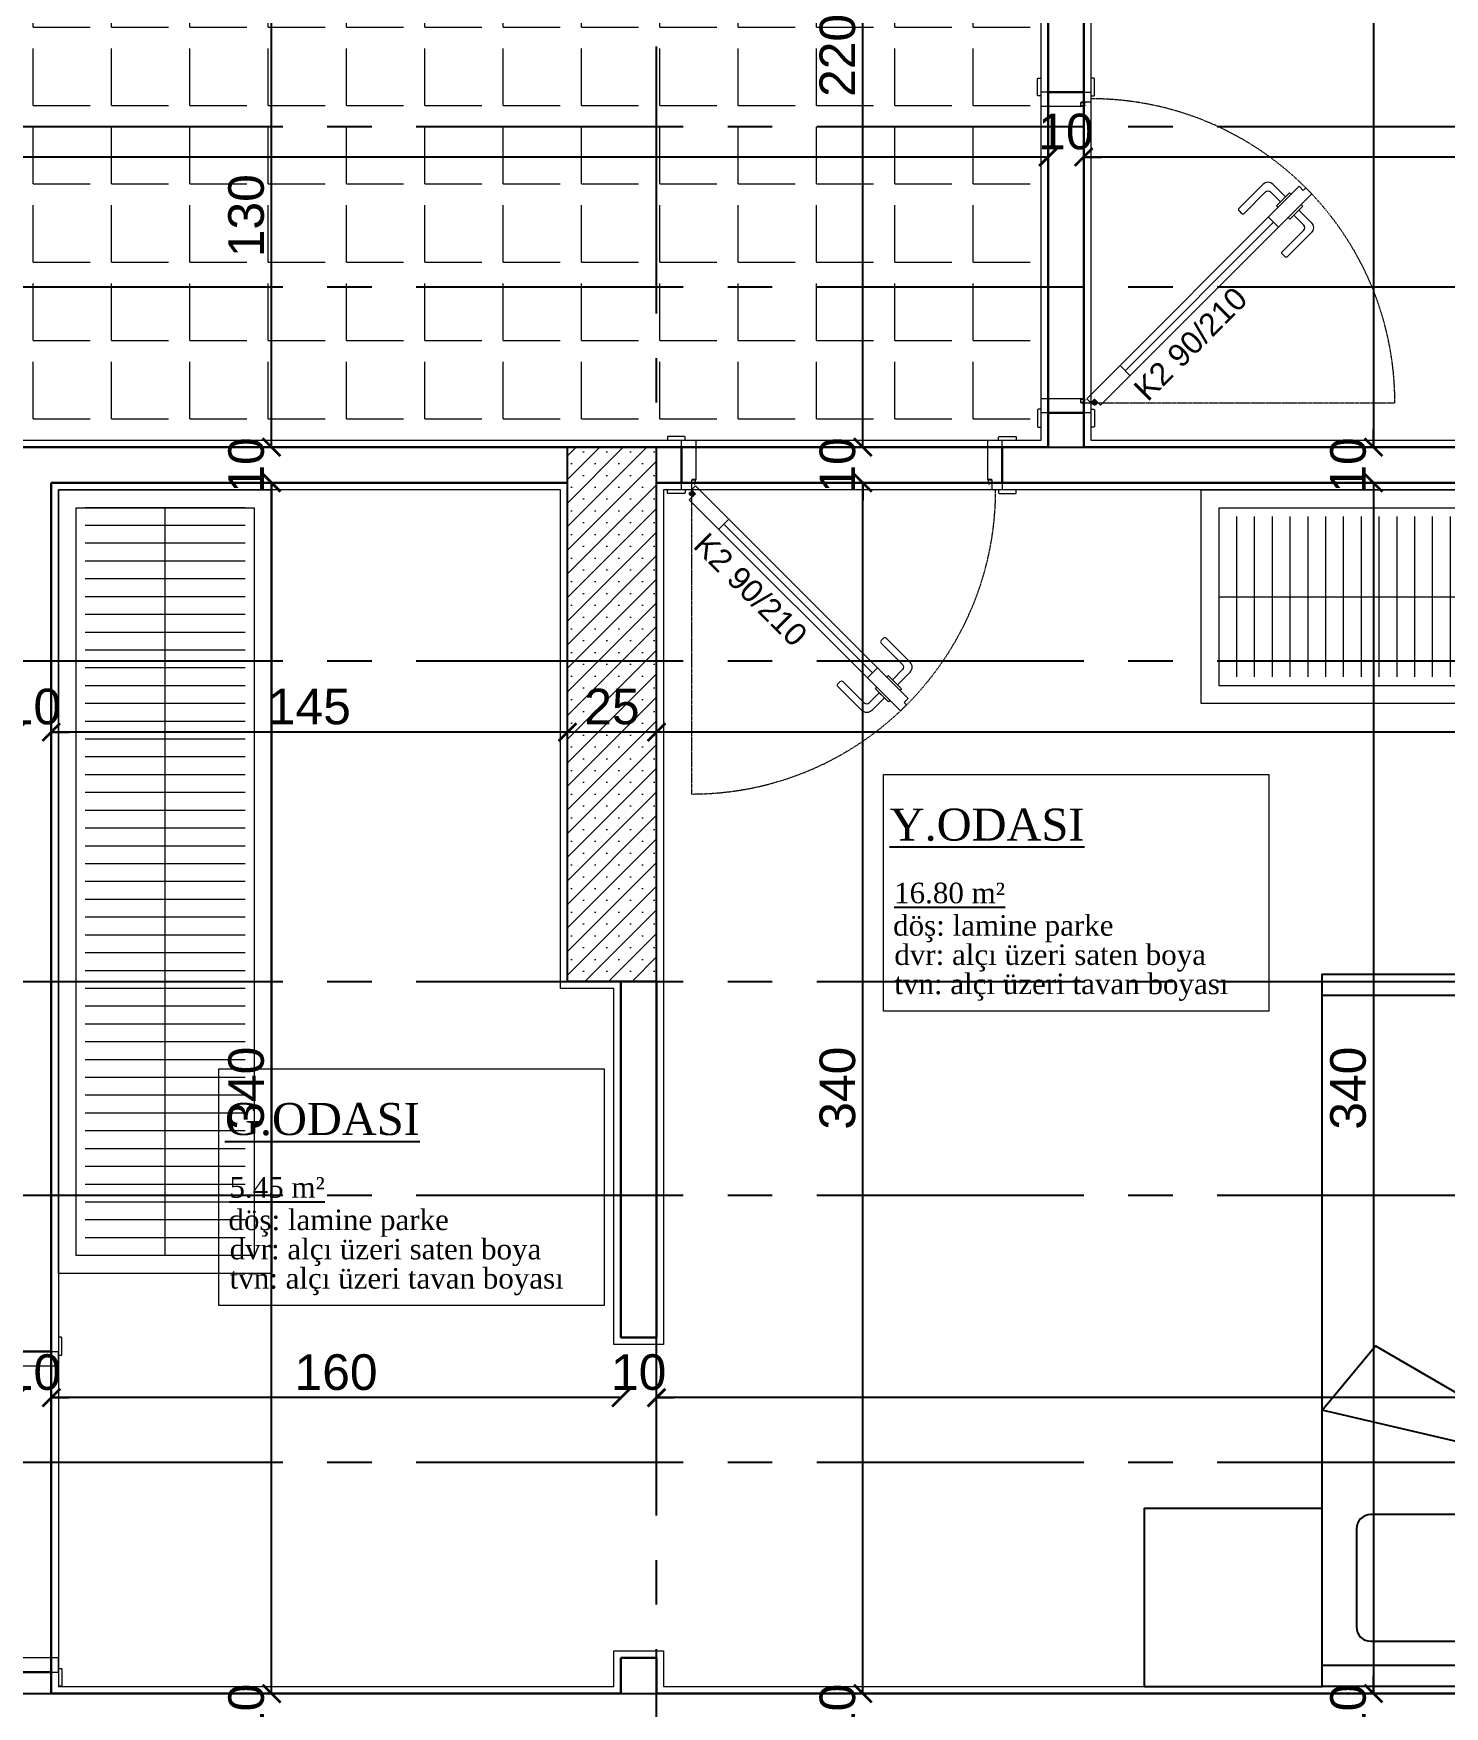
# Model space of a CAD drawing. Header units: millimetres. Extents: x 2778 to 13672, y 1832 to 5175.
# Drawn here: x 12686.2 to 13082.5, y 3661.6 to 4131.4 of the extents above; entities that cross this region are included whole.
import ezdxf

# ---------------------------------------------------------------- set-up
doc = ezdxf.new("R2010")
doc.units = ezdxf.units.MM
for name, pattern in [('CENTER2', [112.5, 75, -12.5, 12.5, -12.5]), ('DASHDOT2', [12.7, 6.35, -3.175, 0, -3.175]), ('DOTX2', [0.5, 0, -0.5])]:
    doc.linetypes.add(name, pattern=pattern)
for name, color, linetype in [('7-DCR-FRN', 8, 'Continuous'), ('Panel', 7, 'Continuous'), ('Yazi', 7, 'Continuous')]:
    doc.layers.add(name, color=color, linetype=linetype)
for name, color, linetype, lineweight in [('aks', 251, 'DASHDOT2', 35), ('duvar', 232, 'Continuous', 30), ('ince', 37, 'Continuous', 0), ('iz', 1, 'DOTX2', 20), ('kapı', 3, 'Continuous', 18), ('sıva iç', 21, 'Continuous', 0), ('yazı', 11, 'Continuous', 20), ('z - tarama', 251, 'Continuous', 18), ('ölçü dış', 192, 'Continuous', 20), ('ÖLÇÜ İÇ', 7, 'Continuous', 9)]:
    doc.layers.add(name, color=color, linetype=linetype, lineweight=lineweight)
doc.styles.get("Standard").update_dxf_attribs({"font": 'arial.ttf'})
doc.styles.add('Times roman', font='times.ttf')
doc.dimstyles.new('zulay iç ölçü', dxfattribs={"dimtxt": 10, "dimasz": 5, "dimexe": 0.18, "dimexo": 0, "dimgap": 2, "dimtad": 3, "dimdec": 0, "dimzin": 0, "dimdsep": 46, "dimtxsty": 'Standard', "dimblk": 'ARCHTICK', "dimcen": 0.09, "dimse1": 1, "dimse2": 1, "dimadec": 0, "dimazin": 0, "dimtfac": 1, "dimtdec": 0, "dimtix": 1, "dimtofl": 0, "dimtmove": 0, "dimatfit": 3, "dimldrblk": 'ARCHTICK', "dimfxl": 1, "dimtolj": 1, "dimtzin": 0, "dimarcsym": 0})

# ---------------------------------------------------------------- blocks, each defined once
blk = doc.blocks.new('IDE941Entity3389')
at = {"layer": 'Panel', "linetype": 'Continuous', "lineweight": 5}
h = blk.add_hatch(dxfattribs=at)
h.set_pattern_fill('SACNCR', color=163, scale=50, style=0)
h.set_pattern_definition([(45, (0, 0), (-3.314563, 3.314563), []), (45, (3.3146, 0), (-3.314563, 3.314563), [0, -4.6875])])
h.paths.add_polyline_path([(4180, 1375), (4180, 1525), (4205, 1525), (4205, 1375)])
blk = doc.blocks.new('IDE941Entity3390')
at = {"layer": 'Panel', "color": 164, "linetype": 'Continuous', "lineweight": -3}
blk.add_lwpolyline([(4205, 1375), (4180, 1375)], dxfattribs=at)
blk = doc.blocks.new('IDE941Entity3391')
at = {"layer": 'Panel', "color": 164, "linetype": 'Continuous', "lineweight": -3}
blk.add_lwpolyline([(4205, 1375), (4205, 1525)], dxfattribs=at)
blk = doc.blocks.new('IDE941Entity3392')
at = {"layer": 'Panel', "color": 164, "linetype": 'Continuous', "lineweight": -3}
blk.add_lwpolyline([(4205, 1525), (4180, 1525)], dxfattribs=at)
blk = doc.blocks.new('IDE941Entity3393')
at = {"layer": 'Panel', "color": 164, "linetype": 'Continuous', "lineweight": -3}
blk.add_lwpolyline([(4180, 1375), (4180, 1525)], dxfattribs=at)
blk = doc.blocks.new('sadsfsfsf')
at = {"layer": 'ince'}
for p, q in [((0.7, 0), (-0.7, 0)), ((0, 0.7), (0, -0.7))]:
    blk.add_line(p, q, dxfattribs=at)
for radius in [0.6, 0.45]:
    blk.add_circle((0, 0), radius, dxfattribs=at)
blk = doc.blocks.new('eddeded')
at = {"layer": 'duvar'}
for p, q in [((-48.21, 54.38), (-38.21, 54.38)), ((-48.21, -35.62), (-38.21, -35.62))]:
    blk.add_line(p, q, dxfattribs=at)
at = {"layer": 'ince'}
blk.add_line((-26.6, -23.78), (15.13, 17.96), dxfattribs=at)
for points in [[(-50.21, 53.38), (-50.96, 53.38, -0.414214), (-51.21, 53.63), (-51.21, 58.13, -0.414214), (-50.96, 58.38), (-50.21, 58.38)], [(-36.21, 53.38), (-35.46, 53.38, 0.414214), (-35.21, 53.63), (-35.21, 58.13, 0.414214), (-35.46, 58.38), (-36.21, 58.38)], [(-50.21, -34.62), (-50.96, -34.62, 0.414214), (-51.21, -34.87), (-51.21, -39.37, 0.414214), (-50.96, -39.62), (-50.21, -39.62)], [(-36.21, -34.62), (-35.46, -34.62, -0.414214), (-35.21, -34.87), (-35.21, -39.37, -0.414214), (-35.46, -39.62), (-36.21, -39.62)]]:
    blk.add_lwpolyline(points, format="xyb", dxfattribs=at)
for points in [[(-39.11, 51.33), (-39.11, 50.38), (-37.81, 50.68), (-37.81, 50.81, -0.112206), (-37.91, 50.76), (-38.72, 50.57, -0.482314), (-39.02, 50.82), (-39.02, 51.24, -0.414214), (-38.77, 51.49), (-37.97, 51.49, -0.170049), (-37.81, 51.43), (-37.81, 51.58), (-38.86, 51.58, 0.414214)], [(17.08, 23.59), (18.49, 25), (14.96, 28.54, 0.414214), (12.13, 28.54), (5.41, 21.82, 0.414214), (5.41, 21.11), (6.12, 20.4, 0.414214), (6.83, 20.4), (12.84, 26.41, -0.414214), (14.25, 26.41)], [(20.76, 19.91), (22.17, 21.32), (25.71, 17.79, -0.414214), (25.71, 14.96), (18.99, 8.24, -0.414214), (18.28, 8.24), (17.58, 8.95, -0.414214), (17.58, 9.66), (23.59, 15.67, 0.414214), (23.59, 17.08)], [(-39.11, -31.62), (-39.11, -32.57, 0.414214), (-38.86, -32.82), (-37.81, -32.82), (-37.81, -32.67, -0.170049), (-37.97, -32.73), (-38.77, -32.73, -0.414214), (-39.02, -32.48), (-39.02, -32.06, -0.482314), (-38.72, -31.81), (-37.91, -32, -0.112206), (-37.81, -32.05), (-37.81, -31.92)]]:
    blk.add_lwpolyline(points, format="xyb", close=True, dxfattribs=at)
for points in [[(20.04, 25.7), (19.62, 26.12), (15.96, 22.47), (16.38, 22.04)], [(22.87, 22.87), (23.29, 22.44), (19.64, 18.79), (19.21, 19.21)]]:
    blk.add_lwpolyline(points, dxfattribs=at)
at = {"layer": 'iz', "ltscale": 0.1}
for p, q in [((-48.21, -35.62), (-48.21, 54.38)), ((-38.21, -35.62), (-38.21, 54.38)), ((-36.21, -32.82), (49.19, -32.82))]:
    blk.add_line(p, q, dxfattribs=at)
blk.add_arc((-36.22, -32.83), 85.41, 0.0042, 89.9958, dxfattribs=at)
at = {"layer": 'kapı'}
for p, q in [((13.72, 19.37), (16.54, 16.54)), ((-28.02, -22.36), (-25.19, -25.19))]:
    blk.add_line(p, q, dxfattribs=at)
for points in [[(-36.21, 54.38), (-36.21, 51.58), (-38.86, 51.58, 0.414214), (-39.11, 51.33), (-39.11, 50.38), (-50.21, 50.38), (-50.21, 54.38)], [(-50.21, -35.62), (-50.21, -31.62), (-39.11, -31.62), (-39.11, -32.57, 0.414214), (-38.86, -32.82), (-36.21, -32.82), (-36.21, -35.62), (-36.21, -35.62)]]:
    blk.add_lwpolyline(points, format="xyb", dxfattribs=at)
blk.add_lwpolyline([(-36.21, -32.82), (-35.15, -31.76), (-33.46, -33.46), (25.87, 25.87), (24.17, 27.57), (23.47, 26.86), (22.33, 27.99), (-37.35, -31.69), (-36.21, -32.82)], dxfattribs=at)
at = {"layer": 'sıva iç'}
for p, q in [((-48.21, 54.38), (-50.21, 54.38)), ((-38.21, 54.38), (-36.21, 54.38)), ((-48.21, -35.62), (-50.21, -35.62)), ((-36.21, -35.62), (-38.21, -35.62))]:
    blk.add_line(p, q, dxfattribs=at)
at = {"layer": 'ölçü dış'}
blk.add_line((-38.21, -35.62), (-48.21, -35.62), dxfattribs=at)
at = {"layer": 'ince', "rotation": 90}
blk.add_blockref('sadsfsfsf', (-35.15, -32.82), dxfattribs=at)
at = {"layer": 'yazı'}
blk.add_text('K2 90/210', height=6.328, rotation=45, dxfattribs=at).set_placement((-20.24, -32.71))
blk = doc.blocks.new('*U31')
at = {"layer": '7-DCR-FRN'}
for points in [[(-80, 100), (-130, 100), (-130, 50), (-80, 50)], [(80, 100), (80, 94), (-80, 94), (-80, 100)], [(-80, 100), (80, 100), (80, -100), (-80, -100)], [(-80, 100), (80, 100), (80, -100), (-80, -100)], [(130, 100), (80, 100), (80, 50), (130, 50)], [(-80, -94), (80, -94), (80, -100), (-80, -100)]]:
    blk.add_lwpolyline(points, close=True, dxfattribs=at)
for points in [[(-70.38, 83.3, -0.414214), (-66.38, 87.3), (-8.34, 87.3, -0.414214), (-4.34, 83.3), (-4.34, 55.74, -0.414214), (-8.34, 51.74), (-66.38, 51.74, -0.414214), (-70.38, 55.74)], [(70.38, 83.3, 0.414214), (66.38, 87.3), (8.34, 87.3, 0.414214), (4.34, 83.3), (4.34, 55.74, 0.414214), (8.34, 51.74), (66.38, 51.74, 0.414214), (70.38, 55.74)]]:
    blk.add_lwpolyline(points, format="xyb", close=True, dxfattribs=at)
blk.add_lwpolyline([(-4.31, 39.62), (-65, 4.38), (-80, 22.38), (-6.26, 39.62), (6.26, 39.62), (80, 22.38), (65, 4.38), (4.31, 39.62)], dxfattribs=at)
blk = doc.blocks.new('*U44')
at = {"layer": '7-DCR-FRN', "lineweight": 9}
blk.add_line((215, 30), (5, 30), dxfattribs=at)
for points in [[(220, 60), (220, 0), (0, 0), (0, 60)], [(215, 55), (215, 5), (5, 5), (5, 55)]]:
    blk.add_lwpolyline(points, close=True, dxfattribs=at)
for points in [[(5, 52.5), (5, 7.5)], [(5, 52.5), (5, 7.5)], [(5, 52.5), (5, 7.5)], [(10, 52.5), (10, 7.5)], [(10, 52.5), (10, 7.5)], [(15, 52.5), (15, 7.5)], [(15, 52.5), (15, 7.5)], [(20, 52.5), (20, 7.5)], [(20, 52.5), (20, 7.5)], [(25, 52.5), (25, 7.5)], [(25, 52.5), (25, 7.5)], [(30, 52.5), (30, 7.5)], [(30, 52.5), (30, 7.5)], [(35, 52.5), (35, 7.5)], [(35, 52.5), (35, 7.5)], [(40, 52.5), (40, 7.5)], [(40, 52.5), (40, 7.5)], [(45, 52.5), (45, 7.5)], [(45, 52.5), (45, 7.5)], [(50, 52.5), (50, 7.5)], [(50, 52.5), (50, 7.5)], [(55, 52.5), (55, 7.5)], [(60, 52.5), (60, 7.5)], [(65, 52.5), (65, 7.5)], [(70, 52.5), (70, 7.5)], [(75, 52.5), (75, 7.5)], [(80, 52.5), (80, 7.5)], [(85, 52.5), (85, 7.5)], [(90, 52.5), (90, 7.5)], [(95, 52.5), (95, 7.5)], [(100, 52.5), (100, 7.5)], [(105, 52.5), (105, 7.5)], [(110, 52.5), (110, 7.5)], [(115, 52.5), (115, 7.5)], [(120, 52.5), (120, 7.5)], [(125, 52.5), (125, 7.5)], [(130, 52.5), (130, 7.5)], [(135, 52.5), (135, 7.5)], [(140, 52.5), (140, 7.5)], [(145, 52.5), (145, 7.5)], [(150, 52.5), (150, 7.5)], [(155, 52.5), (155, 7.5)], [(160, 52.5), (160, 7.5)], [(165, 52.5), (165, 7.5)], [(170, 52.5), (170, 7.5)], [(175, 52.5), (175, 7.5)], [(180, 52.5), (180, 7.5)], [(185, 52.5), (185, 7.5)], [(190, 52.5), (190, 7.5)], [(195, 52.5), (195, 7.5)], [(200, 52.5), (200, 7.5)], [(205, 52.5), (205, 7.5)], [(210, 52.5), (210, 7.5)], [(215, 52.5), (215, 7.5)], [(220, 52.5), (220, 7.5)]]:
    blk.add_lwpolyline(points, dxfattribs=at)
blk = doc.blocks.new('_ArchTick')
at = {"color": 0, "linetype": 'ByBlock', "const_width": 0.15}
blk.add_lwpolyline([(-0.5, -0.5), (0.5, 0.5)], dxfattribs=at)
blk = doc.blocks.new('*D3173')
at = {"layer": 'Defpoints', "color": 0, "transparency": 16777216}
for p in [(12753.06, 3665.23), (12753.06, 3665.23), (12753.06, 3655.23)]:
    blk.add_point(p, dxfattribs=at)
at = {"layer": 'ÖLÇÜ İÇ', "color": 0, "lineweight": -2, "transparency": 16777216}
for p, q in [((12753.06, 3665.23), (12753.06, 3670.23)), ((12753.06, 3655.23), (12753.06, 3650.23))]:
    blk.add_line(p, q, dxfattribs=at)
at = {"layer": 'ÖLÇÜ İÇ', "color": 0, "lineweight": -2, "transparency": 16777216, "xscale": 5, "yscale": 5, "zscale": 5}
for p, rotation in [((12753.06, 3665.23), 270), ((12753.06, 3655.23), 90)]:
    blk.add_blockref('_ArchTick', p, dxfattribs=dict(at, rotation=rotation))
at = {"layer": 'ÖLÇÜ İÇ', "color": 0, "transparency": 16777216, "insert": (12745.96, 3660.23), "char_height": 10, "attachment_point": 5, "rotation": 90}
blk.add_mtext('\\A1;10', dxfattribs=at)
blk = doc.blocks.new('*D3174')
at = {"layer": 'Defpoints', "color": 0, "transparency": 16777216}
for p in [(12753.06, 4005.23), (12753.06, 4005.23), (12753.06, 3665.23)]:
    blk.add_point(p, dxfattribs=at)
at = {"layer": 'ÖLÇÜ İÇ', "color": 0, "lineweight": -2, "transparency": 16777216}
blk.add_line((12753.06, 3665.23), (12753.06, 4005.23), dxfattribs=at)
at = {"layer": 'ÖLÇÜ İÇ', "color": 0, "lineweight": -2, "transparency": 16777216, "xscale": 5, "yscale": 5, "zscale": 5}
for p, rotation in [((12753.06, 4005.23), 90), ((12753.06, 3665.23), 270)]:
    blk.add_blockref('_ArchTick', p, dxfattribs=dict(at, rotation=rotation))
at = {"layer": 'ÖLÇÜ İÇ', "color": 0, "transparency": 16777216, "insert": (12745.95, 3835.23), "char_height": 10, "attachment_point": 5, "rotation": 90}
blk.add_mtext('\\A1;340', dxfattribs=at)
blk = doc.blocks.new('*D3175')
at = {"layer": 'Defpoints', "color": 0, "transparency": 16777216}
for p in [(12753.06, 4015.23), (12753.06, 4015.23), (12753.06, 4005.23)]:
    blk.add_point(p, dxfattribs=at)
at = {"layer": 'ÖLÇÜ İÇ', "color": 0, "lineweight": -2, "transparency": 16777216}
for p, q in [((12753.06, 4015.23), (12753.06, 4020.23)), ((12753.06, 4005.23), (12753.06, 4000.23))]:
    blk.add_line(p, q, dxfattribs=at)
at = {"layer": 'ÖLÇÜ İÇ', "color": 0, "lineweight": -2, "transparency": 16777216, "xscale": 5, "yscale": 5, "zscale": 5}
for p, rotation in [((12753.06, 4015.23), 270), ((12753.06, 4005.23), 90)]:
    blk.add_blockref('_ArchTick', p, dxfattribs=dict(at, rotation=rotation))
at = {"layer": 'ÖLÇÜ İÇ', "color": 0, "transparency": 16777216, "insert": (12745.96, 4010.23), "char_height": 10, "attachment_point": 5, "rotation": 90}
blk.add_mtext('\\A1;10', dxfattribs=at)
blk = doc.blocks.new('*D3176')
at = {"layer": 'Defpoints', "color": 0, "transparency": 16777216}
for p in [(12753.06, 4145.23), (12753.06, 4145.23), (12753.06, 4015.23)]:
    blk.add_point(p, dxfattribs=at)
at = {"layer": 'ÖLÇÜ İÇ', "color": 0, "lineweight": -2, "transparency": 16777216}
blk.add_line((12753.06, 4015.23), (12753.06, 4145.23), dxfattribs=at)
at = {"layer": 'ÖLÇÜ İÇ', "color": 0, "lineweight": -2, "transparency": 16777216, "xscale": 5, "yscale": 5, "zscale": 5}
for p, rotation in [((12753.06, 4145.23), 90), ((12753.06, 4015.23), 270)]:
    blk.add_blockref('_ArchTick', p, dxfattribs=dict(at, rotation=rotation))
at = {"layer": 'ÖLÇÜ İÇ', "color": 0, "transparency": 16777216, "insert": (12745.95, 4080.23), "char_height": 10, "attachment_point": 5, "rotation": 90}
blk.add_mtext('\\A1;130', dxfattribs=at)
blk = doc.blocks.new('*D3182')
at = {"layer": 'Defpoints', "color": 0, "transparency": 16777216}
for p in [(12918.55, 3665.23), (12919.14, 3665.23), (12918.55, 3655.23)]:
    blk.add_point(p, dxfattribs=at)
at = {"layer": 'ÖLÇÜ İÇ', "color": 0, "lineweight": -2, "transparency": 16777216}
for p, q in [((12919.14, 3665.23), (12919.14, 3670.23)), ((12919.14, 3655.23), (12919.14, 3650.23))]:
    blk.add_line(p, q, dxfattribs=at)
at = {"layer": 'ÖLÇÜ İÇ', "color": 0, "lineweight": -2, "transparency": 16777216, "xscale": 5, "yscale": 5, "zscale": 5}
for p, rotation in [((12919.14, 3665.23), 270), ((12919.14, 3655.23), 90)]:
    blk.add_blockref('_ArchTick', p, dxfattribs=dict(at, rotation=rotation))
at = {"layer": 'ÖLÇÜ İÇ', "color": 0, "transparency": 16777216, "insert": (12912.04, 3660.23), "char_height": 10, "attachment_point": 5, "rotation": 90}
blk.add_mtext('\\A1;10', dxfattribs=at)
blk = doc.blocks.new('*D3183')
at = {"layer": 'Defpoints', "color": 0, "transparency": 16777216}
for p in [(12919.14, 4005.23), (12919.14, 4005.23), (12918.55, 3665.23)]:
    blk.add_point(p, dxfattribs=at)
at = {"layer": 'ÖLÇÜ İÇ', "color": 0, "lineweight": -2, "transparency": 16777216}
blk.add_line((12919.14, 3665.23), (12919.14, 4005.23), dxfattribs=at)
at = {"layer": 'ÖLÇÜ İÇ', "color": 0, "lineweight": -2, "transparency": 16777216, "xscale": 5, "yscale": 5, "zscale": 5}
for p, rotation in [((12919.14, 4005.23), 90), ((12919.14, 3665.23), 270)]:
    blk.add_blockref('_ArchTick', p, dxfattribs=dict(at, rotation=rotation))
at = {"layer": 'ÖLÇÜ İÇ', "color": 0, "transparency": 16777216, "insert": (12912.04, 3835.23), "char_height": 10, "attachment_point": 5, "rotation": 90}
blk.add_mtext('\\A1;340', dxfattribs=at)
blk = doc.blocks.new('*D3184')
at = {"layer": 'Defpoints', "color": 0, "transparency": 16777216}
for p in [(12919.14, 4015.23), (12919.14, 4015.23), (12919.14, 4005.23)]:
    blk.add_point(p, dxfattribs=at)
at = {"layer": 'ÖLÇÜ İÇ', "color": 0, "lineweight": -2, "transparency": 16777216}
for p, q in [((12919.14, 4015.23), (12919.14, 4020.23)), ((12919.14, 4005.23), (12919.14, 4000.23))]:
    blk.add_line(p, q, dxfattribs=at)
at = {"layer": 'ÖLÇÜ İÇ', "color": 0, "lineweight": -2, "transparency": 16777216, "xscale": 5, "yscale": 5, "zscale": 5}
for p, rotation in [((12919.14, 4015.23), 270), ((12919.14, 4005.23), 90)]:
    blk.add_blockref('_ArchTick', p, dxfattribs=dict(at, rotation=rotation))
at = {"layer": 'ÖLÇÜ İÇ', "color": 0, "transparency": 16777216, "insert": (12912.04, 4010.23), "char_height": 10, "attachment_point": 5, "rotation": 90}
blk.add_mtext('\\A1;10', dxfattribs=at)
blk = doc.blocks.new('*D3185')
at = {"layer": 'Defpoints', "color": 0, "transparency": 16777216}
for p in [(12919.14, 4235.23), (12919.14, 4235.23), (12919.14, 4015.23)]:
    blk.add_point(p, dxfattribs=at)
at = {"layer": 'ÖLÇÜ İÇ', "color": 0, "lineweight": -2, "transparency": 16777216}
blk.add_line((12919.14, 4015.23), (12919.14, 4235.23), dxfattribs=at)
at = {"layer": 'ÖLÇÜ İÇ', "color": 0, "lineweight": -2, "transparency": 16777216, "xscale": 5, "yscale": 5, "zscale": 5}
for p, rotation in [((12919.14, 4235.23), 90), ((12919.14, 4015.23), 270)]:
    blk.add_blockref('_ArchTick', p, dxfattribs=dict(at, rotation=rotation))
at = {"layer": 'ÖLÇÜ İÇ', "color": 0, "transparency": 16777216, "insert": (12912.04, 4125.23), "char_height": 10, "attachment_point": 5, "rotation": 90}
blk.add_mtext('\\A1;220', dxfattribs=at)
blk = doc.blocks.new('*D3192')
at = {"layer": 'Defpoints', "color": 0, "transparency": 16777216}
for p in [(13062.57, 4345.23), (13062.57, 4015.23), (13062.57, 4015.23)]:
    blk.add_point(p, dxfattribs=at)
at = {"layer": 'ÖLÇÜ İÇ', "color": 0, "lineweight": -2, "transparency": 16777216}
blk.add_line((13062.57, 4345.23), (13062.57, 4015.23), dxfattribs=at)
at = {"layer": 'ÖLÇÜ İÇ', "color": 0, "lineweight": -2, "transparency": 16777216, "xscale": 5, "yscale": 5, "zscale": 5}
for p, rotation in [((13062.57, 4345.23), 90), ((13062.57, 4015.23), 270)]:
    blk.add_blockref('_ArchTick', p, dxfattribs=dict(at, rotation=rotation))
at = {"layer": 'ÖLÇÜ İÇ', "color": 0, "transparency": 16777216, "insert": (13055.46, 4180.23), "char_height": 10, "attachment_point": 5, "rotation": 90}
blk.add_mtext('\\A1;330', dxfattribs=at)
blk = doc.blocks.new('*D3193')
at = {"layer": 'Defpoints', "color": 0, "transparency": 16777216}
for p in [(13062.57, 4015.23), (13062.57, 4005.23), (13062.57, 4005.23)]:
    blk.add_point(p, dxfattribs=at)
at = {"layer": 'ÖLÇÜ İÇ', "color": 0, "lineweight": -2, "transparency": 16777216}
for p, q in [((13062.57, 4015.23), (13062.57, 4020.23)), ((13062.57, 4005.23), (13062.57, 4000.23))]:
    blk.add_line(p, q, dxfattribs=at)
at = {"layer": 'ÖLÇÜ İÇ', "color": 0, "lineweight": -2, "transparency": 16777216, "xscale": 5, "yscale": 5, "zscale": 5}
for p, rotation in [((13062.57, 4015.23), 270), ((13062.57, 4005.23), 90)]:
    blk.add_blockref('_ArchTick', p, dxfattribs=dict(at, rotation=rotation))
at = {"layer": 'ÖLÇÜ İÇ', "color": 0, "transparency": 16777216, "insert": (13055.46, 4010.23), "char_height": 10, "attachment_point": 5, "rotation": 90}
blk.add_mtext('\\A1;10', dxfattribs=at)
blk = doc.blocks.new('*D3194')
at = {"layer": 'Defpoints', "color": 0, "transparency": 16777216}
for p in [(13062.57, 4005.23), (13062.57, 3665.23), (13062.57, 3665.23)]:
    blk.add_point(p, dxfattribs=at)
at = {"layer": 'ÖLÇÜ İÇ', "color": 0, "lineweight": -2, "transparency": 16777216}
blk.add_line((13062.57, 4005.23), (13062.57, 3665.23), dxfattribs=at)
at = {"layer": 'ÖLÇÜ İÇ', "color": 0, "lineweight": -2, "transparency": 16777216, "xscale": 5, "yscale": 5, "zscale": 5}
for p, rotation in [((13062.57, 4005.23), 90), ((13062.57, 3665.23), 270)]:
    blk.add_blockref('_ArchTick', p, dxfattribs=dict(at, rotation=rotation))
at = {"layer": 'ÖLÇÜ İÇ', "color": 0, "transparency": 16777216, "insert": (13055.46, 3835.23), "char_height": 10, "attachment_point": 5, "rotation": 90}
blk.add_mtext('\\A1;340', dxfattribs=at)
blk = doc.blocks.new('*D3195')
at = {"layer": 'Defpoints', "color": 0, "transparency": 16777216}
for p in [(13062.57, 3665.23), (13062.57, 3655.23), (13062.57, 3655.23)]:
    blk.add_point(p, dxfattribs=at)
at = {"layer": 'ÖLÇÜ İÇ', "color": 0, "lineweight": -2, "transparency": 16777216}
for p, q in [((13062.57, 3665.23), (13062.57, 3670.23)), ((13062.57, 3655.23), (13062.57, 3650.23))]:
    blk.add_line(p, q, dxfattribs=at)
at = {"layer": 'ÖLÇÜ İÇ', "color": 0, "lineweight": -2, "transparency": 16777216, "xscale": 5, "yscale": 5, "zscale": 5}
for p, rotation in [((13062.57, 3665.23), 270), ((13062.57, 3655.23), 90)]:
    blk.add_blockref('_ArchTick', p, dxfattribs=dict(at, rotation=rotation))
at = {"layer": 'ÖLÇÜ İÇ', "color": 0, "transparency": 16777216, "insert": (13055.46, 3660.23), "char_height": 10, "attachment_point": 5, "rotation": 90}
blk.add_mtext('\\A1;10', dxfattribs=at)
blk = doc.blocks.new('*D3197')
at = {"layer": 'Defpoints', "color": 0, "transparency": 16777216}
for p in [(12861.17, 3765.23), (12861.17, 3748.33), (13366.17, 3748.33)]:
    blk.add_point(p, dxfattribs=at)
at = {"layer": 'ÖLÇÜ İÇ', "color": 0, "lineweight": -2, "transparency": 16777216}
blk.add_line((13366.17, 3748.33), (12861.17, 3748.33), dxfattribs=at)
at = {"layer": 'ÖLÇÜ İÇ', "color": 0, "lineweight": -2, "transparency": 16777216, "xscale": 5, "yscale": 5, "zscale": 5, "rotation": 180}
blk.add_blockref('_ArchTick', (12861.17, 3748.33), dxfattribs=at)
at = {"layer": 'ÖLÇÜ İÇ', "color": 0, "lineweight": -2, "transparency": 16777216, "xscale": 5, "yscale": 5, "zscale": 5}
blk.add_blockref('_ArchTick', (13366.17, 3748.33), dxfattribs=at)
at = {"layer": 'ÖLÇÜ İÇ', "color": 0, "transparency": 16777216, "insert": (13113.67, 3755.44), "char_height": 10, "attachment_point": 5}
blk.add_mtext('\\A1;505', dxfattribs=at)
blk = doc.blocks.new('*D3198')
at = {"layer": 'Defpoints', "color": 0, "transparency": 16777216}
for p in [(12851.17, 3765.23), (12861.17, 3765.23), (12851.17, 3748.33)]:
    blk.add_point(p, dxfattribs=at)
at = {"layer": 'ÖLÇÜ İÇ', "color": 0, "lineweight": -2, "transparency": 16777216}
for p, q in [((12851.17, 3748.33), (12846.17, 3748.33)), ((12861.17, 3748.33), (12866.17, 3748.33))]:
    blk.add_line(p, q, dxfattribs=at)
at = {"layer": 'ÖLÇÜ İÇ', "color": 0, "lineweight": -2, "transparency": 16777216, "xscale": 5, "yscale": 5, "zscale": 5}
blk.add_blockref('_ArchTick', (12851.17, 3748.33), dxfattribs=at)
at = {"layer": 'ÖLÇÜ İÇ', "color": 0, "lineweight": -2, "transparency": 16777216, "xscale": 5, "yscale": 5, "zscale": 5, "rotation": 180}
blk.add_blockref('_ArchTick', (12861.17, 3748.33), dxfattribs=at)
at = {"layer": 'ÖLÇÜ İÇ', "color": 0, "transparency": 16777216, "insert": (12856.17, 3755.44), "char_height": 10, "attachment_point": 5}
blk.add_mtext('\\A1;10', dxfattribs=at)
blk = doc.blocks.new('*D3199')
at = {"layer": 'Defpoints', "color": 0, "transparency": 16777216}
for p in [(12851.17, 3765.23), (12691.17, 3748.33), (12691.17, 3748.33)]:
    blk.add_point(p, dxfattribs=at)
at = {"layer": 'ÖLÇÜ İÇ', "color": 0, "lineweight": -2, "transparency": 16777216}
blk.add_line((12851.17, 3748.33), (12691.17, 3748.33), dxfattribs=at)
at = {"layer": 'ÖLÇÜ İÇ', "color": 0, "lineweight": -2, "transparency": 16777216, "xscale": 5, "yscale": 5, "zscale": 5, "rotation": 180}
blk.add_blockref('_ArchTick', (12691.17, 3748.33), dxfattribs=at)
at = {"layer": 'ÖLÇÜ İÇ', "color": 0, "lineweight": -2, "transparency": 16777216, "xscale": 5, "yscale": 5, "zscale": 5}
blk.add_blockref('_ArchTick', (12851.17, 3748.33), dxfattribs=at)
at = {"layer": 'ÖLÇÜ İÇ', "color": 0, "transparency": 16777216, "insert": (12771.17, 3755.44), "char_height": 10, "attachment_point": 5}
blk.add_mtext('\\A1;160', dxfattribs=at)
blk = doc.blocks.new('*D3200')
at = {"layer": 'Defpoints', "color": 0, "transparency": 16777216}
for p in [(12681.17, 3748.33), (12681.17, 3748.33), (12691.17, 3748.33)]:
    blk.add_point(p, dxfattribs=at)
at = {"layer": 'ÖLÇÜ İÇ', "color": 0, "lineweight": -2, "transparency": 16777216}
for p, q in [((12681.17, 3748.33), (12676.17, 3748.33)), ((12691.17, 3748.33), (12696.17, 3748.33))]:
    blk.add_line(p, q, dxfattribs=at)
at = {"layer": 'ÖLÇÜ İÇ', "color": 0, "lineweight": -2, "transparency": 16777216, "xscale": 5, "yscale": 5, "zscale": 5}
blk.add_blockref('_ArchTick', (12681.17, 3748.33), dxfattribs=at)
at = {"layer": 'ÖLÇÜ İÇ', "color": 0, "lineweight": -2, "transparency": 16777216, "xscale": 5, "yscale": 5, "zscale": 5, "rotation": 180}
blk.add_blockref('_ArchTick', (12691.17, 3748.33), dxfattribs=at)
at = {"layer": 'ÖLÇÜ İÇ', "color": 0, "transparency": 16777216, "insert": (12686.17, 3755.44), "char_height": 10, "attachment_point": 5}
blk.add_mtext('\\A1;10', dxfattribs=at)
blk = doc.blocks.new('*D3213')
at = {"layer": 'Defpoints', "color": 0, "transparency": 16777216}
for p in [(12861.17, 3935.23), (12861.17, 3935.23), (13366.17, 3935.23)]:
    blk.add_point(p, dxfattribs=at)
at = {"layer": 'ÖLÇÜ İÇ', "color": 0, "lineweight": -2, "transparency": 16777216}
blk.add_line((13366.17, 3935.23), (12861.17, 3935.23), dxfattribs=at)
at = {"layer": 'ÖLÇÜ İÇ', "color": 0, "lineweight": -2, "transparency": 16777216, "xscale": 5, "yscale": 5, "zscale": 5, "rotation": 180}
blk.add_blockref('_ArchTick', (12861.17, 3935.23), dxfattribs=at)
at = {"layer": 'ÖLÇÜ İÇ', "color": 0, "lineweight": -2, "transparency": 16777216, "xscale": 5, "yscale": 5, "zscale": 5}
blk.add_blockref('_ArchTick', (13366.17, 3935.23), dxfattribs=at)
at = {"layer": 'ÖLÇÜ İÇ', "color": 0, "transparency": 16777216, "insert": (13113.67, 3942.34), "char_height": 10, "attachment_point": 5}
blk.add_mtext('\\A1;505', dxfattribs=at)
blk = doc.blocks.new('*D3214')
at = {"layer": 'Defpoints', "color": 0, "transparency": 16777216}
for p in [(12836.17, 3935.23), (12836.17, 3935.23), (12861.17, 3935.23)]:
    blk.add_point(p, dxfattribs=at)
at = {"layer": 'ÖLÇÜ İÇ', "color": 0, "lineweight": -2, "transparency": 16777216}
blk.add_line((12861.17, 3935.23), (12836.17, 3935.23), dxfattribs=at)
at = {"layer": 'ÖLÇÜ İÇ', "color": 0, "lineweight": -2, "transparency": 16777216, "xscale": 5, "yscale": 5, "zscale": 5, "rotation": 180}
blk.add_blockref('_ArchTick', (12836.17, 3935.23), dxfattribs=at)
at = {"layer": 'ÖLÇÜ İÇ', "color": 0, "lineweight": -2, "transparency": 16777216, "xscale": 5, "yscale": 5, "zscale": 5}
blk.add_blockref('_ArchTick', (12861.17, 3935.23), dxfattribs=at)
at = {"layer": 'ÖLÇÜ İÇ', "color": 0, "transparency": 16777216, "insert": (12848.67, 3942.34), "char_height": 10, "attachment_point": 5}
blk.add_mtext('\\A1;25', dxfattribs=at)
blk = doc.blocks.new('*D3215')
at = {"layer": 'Defpoints', "color": 0, "transparency": 16777216}
for p in [(12691.17, 3935.23), (12691.17, 3935.23), (12836.17, 3935.23)]:
    blk.add_point(p, dxfattribs=at)
at = {"layer": 'ÖLÇÜ İÇ', "color": 0, "lineweight": -2, "transparency": 16777216}
blk.add_line((12836.17, 3935.23), (12691.17, 3935.23), dxfattribs=at)
at = {"layer": 'ÖLÇÜ İÇ', "color": 0, "lineweight": -2, "transparency": 16777216, "xscale": 5, "yscale": 5, "zscale": 5, "rotation": 180}
blk.add_blockref('_ArchTick', (12691.17, 3935.23), dxfattribs=at)
at = {"layer": 'ÖLÇÜ İÇ', "color": 0, "lineweight": -2, "transparency": 16777216, "xscale": 5, "yscale": 5, "zscale": 5}
blk.add_blockref('_ArchTick', (12836.17, 3935.23), dxfattribs=at)
at = {"layer": 'ÖLÇÜ İÇ', "color": 0, "transparency": 16777216, "insert": (12763.67, 3942.34), "char_height": 10, "attachment_point": 5}
blk.add_mtext('\\A1;145', dxfattribs=at)
blk = doc.blocks.new('*D3216')
at = {"layer": 'Defpoints', "color": 0, "transparency": 16777216}
for p in [(12681.17, 3935.23), (12681.17, 3935.23), (12691.17, 3935.23)]:
    blk.add_point(p, dxfattribs=at)
at = {"layer": 'ÖLÇÜ İÇ', "color": 0, "lineweight": -2, "transparency": 16777216}
for p, q in [((12681.17, 3935.23), (12676.17, 3935.23)), ((12691.17, 3935.23), (12696.17, 3935.23))]:
    blk.add_line(p, q, dxfattribs=at)
at = {"layer": 'ÖLÇÜ İÇ', "color": 0, "lineweight": -2, "transparency": 16777216, "xscale": 5, "yscale": 5, "zscale": 5}
blk.add_blockref('_ArchTick', (12681.17, 3935.23), dxfattribs=at)
at = {"layer": 'ÖLÇÜ İÇ', "color": 0, "lineweight": -2, "transparency": 16777216, "xscale": 5, "yscale": 5, "zscale": 5, "rotation": 180}
blk.add_blockref('_ArchTick', (12691.17, 3935.23), dxfattribs=at)
at = {"layer": 'ÖLÇÜ İÇ', "color": 0, "transparency": 16777216, "insert": (12686.17, 3942.34), "char_height": 10, "attachment_point": 5}
blk.add_mtext('\\A1;10', dxfattribs=at)
blk = doc.blocks.new('*D3226')
at = {"layer": 'Defpoints', "color": 0, "transparency": 16777216}
for p in [(12981.17, 4096.71), (12981.17, 4096.71), (13366.17, 4096.71)]:
    blk.add_point(p, dxfattribs=at)
at = {"layer": 'ÖLÇÜ İÇ', "color": 0, "lineweight": -2, "transparency": 16777216}
blk.add_line((13366.17, 4096.71), (12981.17, 4096.71), dxfattribs=at)
at = {"layer": 'ÖLÇÜ İÇ', "color": 0, "lineweight": -2, "transparency": 16777216, "xscale": 5, "yscale": 5, "zscale": 5, "rotation": 180}
blk.add_blockref('_ArchTick', (12981.17, 4096.71), dxfattribs=at)
at = {"layer": 'ÖLÇÜ İÇ', "color": 0, "lineweight": -2, "transparency": 16777216, "xscale": 5, "yscale": 5, "zscale": 5}
blk.add_blockref('_ArchTick', (13366.17, 4096.71), dxfattribs=at)
at = {"layer": 'ÖLÇÜ İÇ', "color": 0, "transparency": 16777216, "insert": (13173.67, 4103.81), "char_height": 10, "attachment_point": 5}
blk.add_mtext('\\A1;385', dxfattribs=at)
blk = doc.blocks.new('*D3227')
at = {"layer": 'Defpoints', "color": 0, "transparency": 16777216}
for p in [(12971.17, 4096.71), (12971.17, 4096.71), (12981.17, 4096.71)]:
    blk.add_point(p, dxfattribs=at)
at = {"layer": 'ÖLÇÜ İÇ', "color": 0, "lineweight": -2, "transparency": 16777216}
for p, q in [((12971.17, 4096.71), (12966.17, 4096.71)), ((12981.17, 4096.71), (12986.17, 4096.71))]:
    blk.add_line(p, q, dxfattribs=at)
at = {"layer": 'ÖLÇÜ İÇ', "color": 0, "lineweight": -2, "transparency": 16777216, "xscale": 5, "yscale": 5, "zscale": 5}
blk.add_blockref('_ArchTick', (12971.17, 4096.71), dxfattribs=at)
at = {"layer": 'ÖLÇÜ İÇ', "color": 0, "lineweight": -2, "transparency": 16777216, "xscale": 5, "yscale": 5, "zscale": 5, "rotation": 180}
blk.add_blockref('_ArchTick', (12981.17, 4096.71), dxfattribs=at)
at = {"layer": 'ÖLÇÜ İÇ', "color": 0, "transparency": 16777216, "insert": (12976.17, 4103.81), "char_height": 10, "attachment_point": 5}
blk.add_mtext('\\A1;10', dxfattribs=at)
blk = doc.blocks.new('*D3228')
at = {"layer": 'Defpoints', "color": 0, "transparency": 16777216}
for p in [(11946.17, 4096.71), (11946.17, 4096.71), (12971.17, 4096.71)]:
    blk.add_point(p, dxfattribs=at)
at = {"layer": 'ÖLÇÜ İÇ', "color": 0, "lineweight": -2, "transparency": 16777216}
blk.add_line((12971.17, 4096.71), (11946.17, 4096.71), dxfattribs=at)
at = {"layer": 'ÖLÇÜ İÇ', "color": 0, "lineweight": -2, "transparency": 16777216, "xscale": 5, "yscale": 5, "zscale": 5, "rotation": 180}
blk.add_blockref('_ArchTick', (11946.17, 4096.71), dxfattribs=at)
at = {"layer": 'ÖLÇÜ İÇ', "color": 0, "lineweight": -2, "transparency": 16777216, "xscale": 5, "yscale": 5, "zscale": 5}
blk.add_blockref('_ArchTick', (12971.17, 4096.71), dxfattribs=at)
at = {"layer": 'ÖLÇÜ İÇ', "color": 0, "transparency": 16777216, "insert": (12458.67, 4103.81), "char_height": 10, "attachment_point": 5}
blk.add_mtext('\\A1;1025', dxfattribs=at)

msp = doc.modelspace()

# ---------------------------------------------------------------- hatches: boundary and pattern name
at = {"layer": 'z - tarama', "true_color": 0xffffff}
h = msp.add_hatch(dxfattribs=at)
h.set_pattern_fill('ANGLE', scale=80, style=0)
h.set_pattern_definition([(0, (-1051519.92, 409725.164), (0, 22), [16, -6]), (90, (-1051519.92, 409725.164), (-22, 1e-15), [16, -6])])
h.paths.add_polyline_path([(12861.17, 4105.23), (12969.17, 4105.23), (12969.17, 4113.87), (12968.17, 4113.87), (12968.17, 4118.87), (12969.17, 4118.87), (12969.17, 4233.23), (12946.83, 4233.23), (12946.83, 4232.23), (12941.83, 4232.23), (12941.83, 4233.23), (12938.83, 4233.23), (12861.17, 4233.23)])
h.paths.add_polyline_path([(12861.17, 4060.23), (12969.17, 4060.23), (12969.17, 4105.23), (12861.17, 4105.23)])
h.paths.add_polyline_path([(12861.17, 4017.23), (12864.23, 4017.23), (12864.23, 4018.23), (12869.23, 4018.23), (12869.23, 4017.23), (12872.23, 4017.23), (12957.23, 4017.23), (12957.23, 4018.23), (12962.23, 4018.23), (12962.23, 4017.23), (12969.17, 4017.23), (12969.17, 4020.87), (12968.17, 4020.87), (12968.17, 4025.87), (12969.17, 4025.87), (12969.17, 4028.87), (12969.17, 4060.23), (12861.17, 4060.23)])
h.paths.add_polyline_path([(12536.17, 4017.23), (12573.75, 4017.23), (12573.75, 4018.23), (12578.75, 4018.23), (12578.75, 4017.23), (12581.75, 4017.23), (12666.75, 4017.23), (12666.75, 4018.23), (12671.75, 4018.23), (12671.75, 4017.23), (12861.17, 4017.23), (12861.17, 4060.23), (12536.17, 4060.23)])
h.paths.add_polyline_path([(12536.17, 4060.23), (12861.17, 4060.23), (12861.17, 4105.23), (12536.17, 4105.23)])
h.paths.add_polyline_path([(12536.17, 4105.23), (12861.17, 4105.23), (12861.17, 4235.23), (12846.17, 4235.23), (12846.17, 4145.23), (12536.17, 4145.23)])
h.paths.add_polyline_path([(12849.08, 4232.23), (12853.83, 4232.23), (12853.83, 4232.48, -0.414214), (12853.58, 4232.23), (12848.83, 4232.23), (12848.83, 4232.48, 0.414214)], flags=16)
h.paths.add_polyline_path([(12431.17, 4105.23), (12536.17, 4105.23), (12536.17, 4143.23), (12499.28, 4143.23), (12499.28, 4142.23), (12494.28, 4142.23), (12494.28, 4143.23), (12491.28, 4143.23), (12431.17, 4143.23)])
h.paths.add_polyline_path([(12431.17, 4060.23), (12536.17, 4060.23), (12536.17, 4105.23), (12431.17, 4105.23)])
h.paths.add_polyline_path([(12431.17, 4017.23), (12536.17, 4017.23), (12536.17, 4060.23), (12431.17, 4060.23)])
h.paths.add_polyline_path([(12386.17, 4017.23), (12431.17, 4017.23), (12431.17, 4060.23), (12386.17, 4060.23)])
h.paths.add_polyline_path([(12386.17, 4060.23), (12431.17, 4060.23), (12431.17, 4105.23), (12386.17, 4105.23)])
h.paths.add_polyline_path([(12386.17, 4105.23), (12431.17, 4105.23), (12431.17, 4143.23), (12406.28, 4143.23), (12406.28, 4142.23), (12401.28, 4142.23), (12401.28, 4143.23), (12386.17, 4143.23)])
h.paths.add_polyline_path([(11948.17, 4105.23), (12386.17, 4105.23), (12386.17, 4143.23), (12360.63, 4143.23), (12360.63, 4142.23), (12355.63, 4142.23), (12355.63, 4143.23), (12352.63, 4143.23), (12267.63, 4143.23), (12267.63, 4142.23), (12262.63, 4142.23), (12262.63, 4143.23), (11948.17, 4143.23)])
h.paths.add_polyline_path([(12097.03, 4060.23), (12386.17, 4060.23), (12386.17, 4105.23), (11948.17, 4105.23), (11948.17, 4062.23), (11953.17, 4062.23), (11953.17, 4060.23), (11987.27, 4060.23), (11987.27, 4099.49), (12097.03, 4099.49)])
h.paths.add_polyline_path([(12097.03, 4033.82), (11987.27, 4033.82), (11987.27, 4060.23), (11953.17, 4060.23), (11953.17, 4015.23), (12099.17, 4015.23), (12099.17, 4017.23), (12139.17, 4017.23), (12167.19, 4017.23), (12167.19, 4018.23), (12172.19, 4018.23), (12172.19, 4017.23), (12175.19, 4017.23), (12260.19, 4017.23), (12260.19, 4018.23), (12265.19, 4018.23), (12265.19, 4017.23), (12282.1, 4017.23), (12282.1, 4018.23), (12287.1, 4018.23), (12287.1, 4017.23), (12290.1, 4017.23), (12375.1, 4017.23), (12375.1, 4018.23), (12380.1, 4018.23), (12380.1, 4017.23), (12386.17, 4017.23), (12386.17, 4060.23), (12097.03, 4060.23)])
h.paths.add_polyline_path([(11953.17, 3955.23), (12099.17, 3955.23), (12099.17, 4015.23), (11953.17, 4015.23)])
h.paths.add_polyline_path([(11953.17, 3865.23), (12099.17, 3865.23), (12099.17, 3955.23), (11953.17, 3955.23)])
h.paths.add_polyline_path([(11953.17, 3850.23), (12099.17, 3850.23), (12099.17, 3865.23), (11953.17, 3865.23)])
h.paths.add_polyline_path([(11953.17, 3805.23), (12099.17, 3805.23), (12099.17, 3850.23), (11953.17, 3850.23)])
h.paths.add_polyline_path([(11948.17, 3667.23), (12099.17, 3667.23), (12099.17, 3805.23), (11953.17, 3805.23), (11953.17, 3803.23), (11948.17, 3803.23)])

# ---------------------------------------------------------------- linework, layer by layer
at = {"layer": 'aks', "color": 251, "linetype": 'CENTER2', "lineweight": -3}
for points in [[(12861.17, 2140.23), (12861.17, 5100.23)], [(8406.17, 4105.23), (13636.17, 4105.23)], [(8406.17, 4060.23), (13636.17, 4060.23)], [(8406.17, 4015.23), (13636.17, 4015.23)], [(8406.17, 3955.23), (13636.17, 3955.23)], [(8406.17, 3865.23), (13636.17, 3865.23)], [(8406.17, 3805.23), (13636.17, 3805.23)], [(8406.17, 3730.23), (13636.17, 3730.23)], [(8406.17, 3665.23), (13636.17, 3665.23)]]:
    msp.add_lwpolyline(points, dxfattribs=at)
at = {"layer": 'duvar', "lineweight": 30}
for p, q in [((12981.17, 4015.23), (12981.17, 4345.23)), ((12971.17, 4015.23), (12971.17, 4235.23)), ((12536.17, 4015.23), (12836.17, 4015.23)), ((12861.17, 4015.23), (12971.17, 4015.23)), ((12981.17, 4015.23), (13236.17, 4015.23)), ((12691.17, 3665.23), (12691.17, 4005.23)), ((12691.17, 4005.23), (12836.17, 4005.23)), ((12861.17, 4005.23), (13236.17, 4005.23)), ((12851.17, 3765.23), (12851.17, 3865.23)), ((12861.17, 3765.23), (12861.17, 3865.23)), ((12861.17, 3765.23), (12851.17, 3765.23)), ((12851.17, 3665.23), (12851.17, 3675.23)), ((12861.17, 3675.23), (12851.17, 3675.23)), ((12861.17, 3665.23), (12861.17, 3675.23)), ((12851.17, 3665.23), (12691.17, 3665.23)), ((13361.17, 3665.23), (12861.17, 3665.23))]:
    msp.add_line(p, q, dxfattribs=at)
at = {"layer": 'sıva iç'}
for points in [[(13364.17, 4343.23), (12983.17, 4343.23), (12983.17, 4017.23), (13364.17, 4017.23)], [(12969.17, 4233.23), (12848.17, 4233.23), (12848.17, 4143.23), (11948.17, 4143.23), (11948.17, 4017.23), (11953.17, 4017.23), (11953.17, 3863.23), (11948.17, 3863.23), (11948.17, 3667.23), (12139.17, 3667.23), (12139.17, 4017.23), (12969.17, 4017.23)], [(13364.17, 3988.23), (13234.17, 3988.23), (13234.17, 4003.23), (12863.17, 4003.23), (12863.17, 3763.23), (12849.17, 3763.23), (12849.17, 3863.23), (12834.17, 3863.23), (12834.17, 4003.23), (12693.17, 4003.23), (12693.17, 3667.23), (12849.17, 3667.23), (12849.17, 3677.23), (12863.17, 3677.23), (12863.17, 3667.23), (13359.17, 3667.23), (13359.17, 3732.23), (13364.17, 3732.23)]]:
    msp.add_lwpolyline(points, close=True, dxfattribs=at)
at = {"layer": 'yazı'}
for points in [[(12924.96, 3856.9), (12924.96, 3923.33), (13033.18, 3923.33), (13033.18, 3856.9)], [(12738.26, 3774.22), (12738.26, 3840.65), (12846.49, 3840.65), (12846.49, 3774.22)]]:
    msp.add_lwpolyline(points, close=True, dxfattribs=at)

# ---------------------------------------------------------------- block references
for name, p, rotation in [('*U44', (12693.17, 4003.23), 270), ('*U44', (13234.17, 4003.23), 180), ('*U31', (13128.16, 3767.23), 180)]:
    msp.add_blockref(name, p, dxfattribs=dict(rotation=rotation))
at = {"layer": 'duvar', "lineweight": 30}
msp.add_blockref('eddeded', (13019.38, 4060.49), dxfattribs=at)
at = {"layer": 'duvar', "lineweight": 30, "rotation": 270}
msp.add_blockref('eddeded', (12903.85, 3967.02), dxfattribs=at)
at = {"layer": 'duvar', "lineweight": 30, "xscale": -1}
msp.add_blockref('eddeded', (12642.96, 3706.91), dxfattribs=at)
at = {"layer": 'Panel'}
for name in ['IDE941Entity3389', 'IDE941Entity3392', 'IDE941Entity3393', 'IDE941Entity3391', 'IDE941Entity3390']:
    msp.add_blockref(name, (8656.17, 2490.23), dxfattribs=at)

# ---------------------------------------------------------------- texts
at = {"layer": 'Yazi', "style": 'Times roman'}
for s, height, p in [('%%UY.ODASI', 8.996, (12926.66, 3904.76)), ('%%U16.80 m²', 5.7665, (12927.91, 3887.17)), ('%%UG.ODASI', 8.996, (12739.96, 3822.08)), ('%%U5.45 m²', 5.767, (12741.21, 3804.49))]:
    msp.add_text(s, height=height, dxfattribs=at).set_placement(p)
at = {"layer": 'yazı', "style": 'Times roman'}
for s, p in [('döş: lamine parke', (12927.63, 3878.06)), ('dvr: alçı üzeri saten boya', (12927.97, 3869.84)), ('tvn: alçı üzeri tavan boyası', (12927.97, 3861.64)), ('döş: lamine parke', (12740.94, 3795.38)), ('dvr: alçı üzeri saten boya', (12741.28, 3787.16)), ('tvn: alçı üzeri tavan boyası', (12741.28, 3778.96))]:
    msp.add_text(s, height=5.7665, dxfattribs=at).set_placement(p)

# ---------------------------------------------------------------- dimensions: what is measured, and where the dimension line sits
at = {"layer": 'ÖLÇÜ İÇ'}
for base, p1, p2, angle, picture, middle in [((13062.57, 4015.23), (13062.57, 4345.23), (13062.57, 4015.23), 270, '*D3192', (13055.46, 4180.23)), ((12919.14, 4235.23), (12919.14, 4015.23), (12919.14, 4235.23), 270, '*D3185', (12912.04, 4125.23)), ((12753.06, 4145.23), (12753.06, 4015.23), (12753.06, 4145.23), 270, '*D3176', (12745.95, 4080.23)), ((11946.17, 4096.71), (12971.17, 4096.71), (11946.17, 4096.71), 180, '*D3228', (12458.67, 4103.81)), ((12971.17, 4096.71), (12981.17, 4096.71), (12971.17, 4096.71), 180, '*D3227', (12976.17, 4103.81)), ((12981.17, 4096.71), (13366.17, 4096.71), (12981.17, 4096.71), 180, '*D3226', (13173.67, 4103.81)), ((12753.06, 4015.23), (12753.06, 4005.23), (12753.06, 4015.23), 270, '*D3175', (12745.96, 4010.23)), ((12919.14, 4015.23), (12919.14, 4005.23), (12919.14, 4015.23), 270, '*D3184', (12912.04, 4010.23)), ((13062.57, 4005.23), (13062.57, 4015.23), (13062.57, 4005.23), 270, '*D3193', (13055.46, 4010.23)), ((12753.06, 4005.23), (12753.06, 3665.23), (12753.06, 4005.23), 270, '*D3174', (12745.95, 3835.23)), ((12919.14, 4005.23), (12918.55, 3665.23), (12919.14, 4005.23), 270, '*D3183', (12912.04, 3835.23)), ((13062.57, 3665.23), (13062.57, 4005.23), (13062.57, 3665.23), 270, '*D3194', (13055.46, 3835.23)), ((12681.17, 3935.23), (12691.17, 3935.23), (12681.17, 3935.23), 180, '*D3216', (12686.17, 3942.34)), ((12691.17, 3935.23), (12836.17, 3935.23), (12691.17, 3935.23), 180, '*D3215', (12763.67, 3942.34)), ((12836.17, 3935.23), (12861.17, 3935.23), (12836.17, 3935.23), 180, '*D3214', (12848.67, 3942.34)), ((12861.17, 3935.23), (13366.17, 3935.23), (12861.17, 3935.23), 180, '*D3213', (13113.67, 3942.34)), ((12691.17, 3748.33), (12851.17, 3765.23), (12691.17, 3748.33), 180, '*D3199', (12771.17, 3755.44)), ((12851.17, 3748.33), (12861.17, 3765.23), (12851.17, 3765.23), 180, '*D3198', (12856.17, 3755.44)), ((12861.17, 3748.33), (13366.17, 3748.33), (12861.17, 3765.23), 180, '*D3197', (13113.67, 3755.44)), ((12681.17, 3748.33), (12691.17, 3748.33), (12681.17, 3748.33), 180, '*D3200', (12686.17, 3755.44)), ((13062.57, 3655.23), (13062.57, 3665.23), (13062.57, 3655.23), 270, '*D3195', (13055.46, 3660.23))]:
    dim = msp.add_linear_dim(base=base, p1=p1, p2=p2, angle=angle, dimstyle='zulay iç ölçü', override={"dimtmove": 1}, dxfattribs=at)
    dim.commit()
    dim.dimension.update_dxf_attribs({"geometry": picture, "text_midpoint": middle})
for base, p1, p2, picture, middle in [((12753.06, 3665.23), (12753.06, 3655.23), (12753.06, 3665.23), '*D3173', (12745.96, 3660.23)), ((12919.14, 3665.23), (12918.55, 3655.23), (12918.55, 3665.23), '*D3182', (12912.04, 3660.23))]:
    dim = msp.add_linear_dim(base=base, p1=p1, p2=p2, angle=270, dimstyle='zulay iç ölçü', dxfattribs=at)
    dim.commit()
    dim.dimension.update_dxf_attribs({"geometry": picture, "text_midpoint": middle})

doc.saveas('drawing.dxf')
